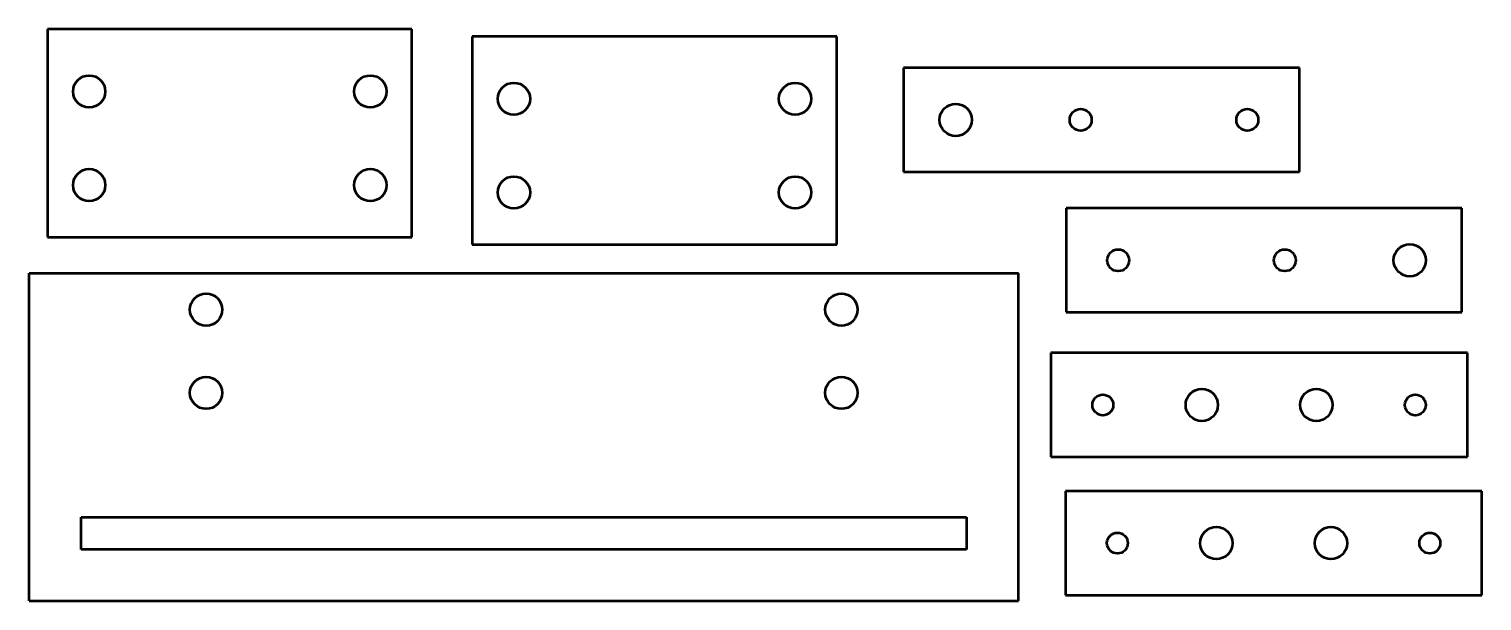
# Paper-space layout 'レイアウト1' of a CAD drawing. Header units: millimetres. Extents: x 0.12 to 5.61, y 0.16 to 2.32.
import ezdxf

# ---------------------------------------------------------------- set-up
doc = ezdxf.new("R2010")
doc.units = ezdxf.units.MM
doc.layers.add('Visible (ISO)', color=7, linetype='Continuous', lineweight=50)

psp = doc.layouts.new('レイアウト1')

# ---------------------------------------------------------------- linework, layer by layer
at = {"layer": 'Visible (ISO)'}
for p, q in [((0.186, 2.3196), (0.186, 1.5322)), ((1.5639, 2.3196), (0.186, 2.3196)), ((1.5639, 1.5322), (1.5639, 2.3196)), ((1.7916, 2.2918), (1.7916, 1.5044)), ((3.1696, 2.2918), (1.7916, 2.2918)), ((3.1696, 1.5044), (3.1696, 2.2918)), ((4.9186, 2.1727), (3.4225, 2.1727)), ((3.4225, 2.1727), (3.4225, 1.779)), ((4.9186, 1.779), (4.9186, 2.1727)), ((3.4225, 1.779), (4.9186, 1.779)), ((4.0365, 1.6414), (4.0365, 1.2477)), ((5.5326, 1.6414), (4.0365, 1.6414)), ((5.5326, 1.2477), (5.5326, 1.6414)), ((0.186, 1.5322), (1.5639, 1.5322)), ((1.7916, 1.5044), (3.1696, 1.5044)), ((0.1164, 1.3956), (3.8565, 1.3956)), ((0.1164, 0.1555), (0.1164, 1.3956)), ((3.8565, 0.1555), (3.8565, 1.3956)), ((4.0365, 1.2477), (5.5326, 1.2477)), ((3.9788, 1.0941), (3.9788, 0.7004)), ((5.5536, 1.0941), (3.9788, 1.0941)), ((5.5536, 0.7004), (5.5536, 1.0941)), ((3.9788, 0.7004), (5.5536, 0.7004)), ((4.0338, 0.5713), (4.0338, 0.1776)), ((5.6086, 0.5713), (4.0338, 0.5713)), ((5.6086, 0.1776), (5.6086, 0.5713)), ((0.3132, 0.3503), (0.3132, 0.4724)), ((0.3132, 0.4724), (3.6597, 0.4724)), ((3.6597, 0.4724), (3.6597, 0.3503)), ((3.6597, 0.3503), (0.3132, 0.3503)), ((4.0338, 0.1776), (5.6086, 0.1776)), ((0.1164, 0.1555), (3.8565, 0.1555))]:
    psp.add_line(p, q, dxfattribs=at)
for centre, radius in [((0.3435, 2.0834), 0.061), ((1.4065, 2.0834), 0.061), ((1.9491, 2.0556), 0.061), ((3.0121, 2.0556), 0.061), ((3.6194, 1.9758), 0.061), ((4.0918, 1.9758), 0.0413), ((4.7217, 1.9758), 0.0413), ((0.3435, 1.7291), 0.061), ((1.4065, 1.7291), 0.061), ((1.9491, 1.7012), 0.061), ((3.0121, 1.7012), 0.061), ((4.2333, 1.4446), 0.0413), ((4.8633, 1.4446), 0.0413), ((5.3357, 1.4446), 0.061), ((0.7857, 1.2578), 0.061), ((3.1872, 1.2578), 0.061), ((0.7857, 0.9429), 0.061), ((3.1872, 0.9429), 0.061), ((4.1756, 0.8972), 0.0394), ((4.5496, 0.8972), 0.061), ((4.9827, 0.8972), 0.061), ((5.3567, 0.8972), 0.0394), ((4.2306, 0.3745), 0.0394), ((4.6046, 0.3745), 0.061), ((5.0377, 0.3745), 0.061), ((5.4117, 0.3745), 0.0394)]:
    psp.add_circle(centre, radius, dxfattribs=at)

doc.saveas('drawing.dxf')
